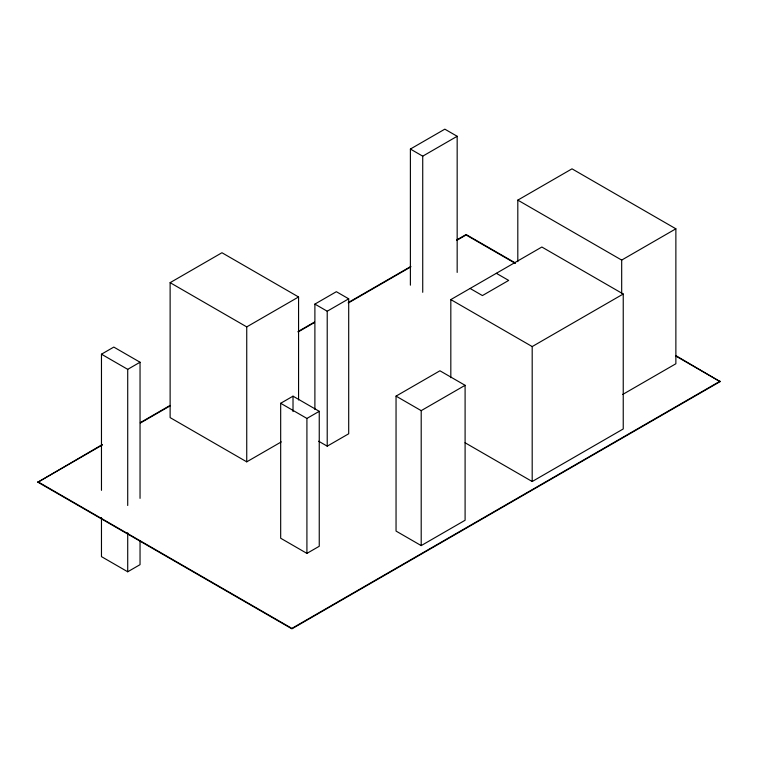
<?xml version="1.0" encoding="UTF-8"?>
<svg xmlns="http://www.w3.org/2000/svg" width="758" height="758" viewBox="0 0 758 758"><rect width="100%" height="100%" fill="white"/><g stroke="black" fill="none" stroke-linecap="round" stroke-linejoin="round"><path stroke-width="1.14" d="M281.294 441.895L246.738 461.84L170.124 417.611L170.124 282.658L221.952 252.736L298.567 296.975L298.567 399.959M410.391 285.179L410.391 149.042L444.832 129.163L457.169 136.279L457.169 272.416M410.391 149.042L422.727 156.167L457.169 136.279M101.468 490.331L101.468 354.194L113.804 347.079L140.041 362.229L140.041 498.366M101.468 354.194L127.714 369.345L140.041 362.229M170.124 282.658L246.738 326.897L298.567 296.975M314.892 409.453L314.892 304.1L336.363 291.697L348.699 298.823L348.699 433.775L327.219 446.168L318.682 441.241M517.809 261.671L517.809 200.121L572.006 168.835L675.871 228.802L675.871 363.755L622.706 394.454M314.892 304.1L327.219 311.216L348.699 298.823M676.06 355.739L720.1 381.615L291.896 628.837L37.9 482.192L102.434 444.482M140.344 422.604L170.048 405.445M298.102 331.521L314.494 322.055M348.292 302.537L410.789 266.465M456.885 239.85L466.104 234.525L515.26 262.903M37.9 482.192L102.434 444.937M140.344 423.049L170.048 405.9M298.102 331.966L314.494 322.51M348.292 302.992L410.789 266.911M456.885 240.295L466.104 234.971L515.26 263.358M450.821 377.711L450.821 299.59L541.856 247.023L623.237 294.009L623.237 428.962L532.192 481.519L465.061 442.757M280.678 403.284L293.014 396.169L319.251 411.319L319.251 546.272L306.914 553.387L280.678 538.237L280.678 403.284L306.914 418.435L319.251 411.319M517.809 200.121L621.683 260.089L675.871 228.802M396.046 396.121L439.934 370.785L465.099 385.31L465.099 520.263L421.202 545.599L396.046 531.074L396.046 396.121L421.202 410.647L465.099 385.31M101.468 517.562L101.468 556.628L127.714 571.778L140.041 564.653L140.041 540.975M450.821 299.59L532.192 346.567L623.237 294.009M37.9 481.747L291.896 628.391L720.1 381.17M676.06 356.194L720.1 381.615M496.338 273.306L508.675 280.422L482.429 295.573L470.093 288.457M621.683 260.089L621.683 293.232M532.192 346.567L532.192 481.519M422.727 156.167L422.727 292.304M421.202 410.647L421.202 545.599M327.219 311.216L327.219 446.168M306.914 418.435L306.914 553.387M293.014 396.169L293.014 411.556M246.738 326.897L246.738 461.84M127.714 369.345L127.714 505.482M127.714 532.713L127.714 571.778"/></g></svg>
